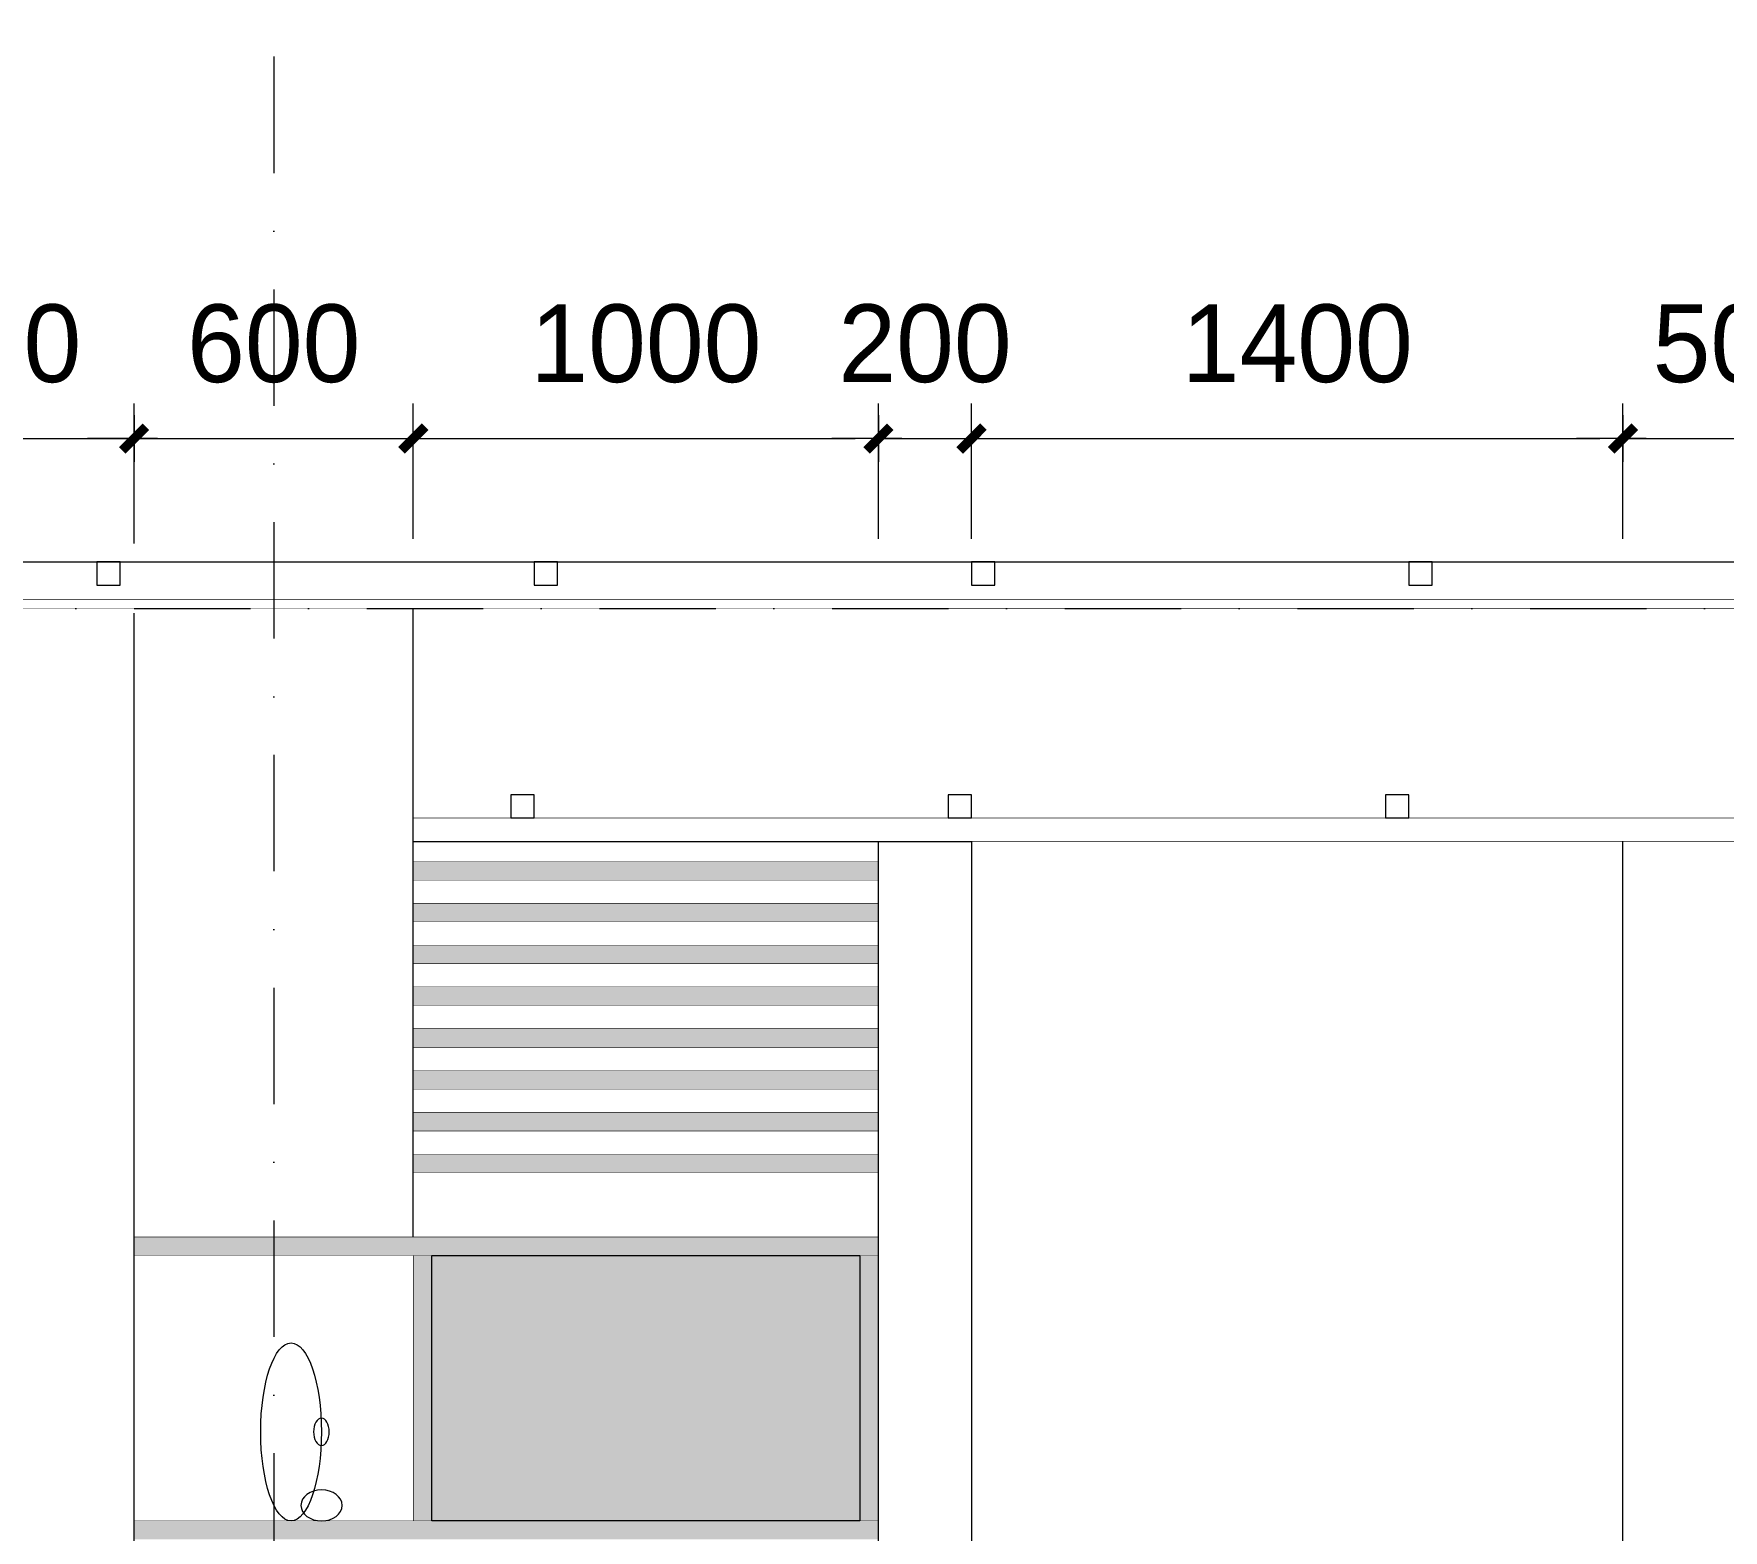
# Model space of a CAD drawing. Header units: millimetres. Extents: x 615730 to 2792744, y 139412 to 597571.
# Drawn here: x 815530 to 819161, y 293165 to 296380 of the extents above; entities that cross this region are included whole.
import ezdxf

# ---------------------------------------------------------------- set-up
doc = ezdxf.new("R2010")
doc.units = ezdxf.units.MM
doc.header["$MEASUREMENT"] = 0
doc.header["$PDMODE"] = 34
doc.linetypes.add('DASHDOT', pattern=[1, 0.5, -0.25, 0, -0.25])
doc.layers.get('0').update_dxf_attribs({"lineweight": 5})
doc.layers.add('H', color=252, linetype='Continuous')
doc.layers.add('noi that', color=29, linetype='Continuous')
for name, color, linetype, lineweight in [('HATCH', 42, 'Continuous', 5), ('KT', 148, 'Continuous', 18), ('NKT', 8, 'Continuous', 0), ('thay', 7, 'Continuous', 15), ('TIM TRUC', 149, 'DASHDOT', 9), ('VLIEU', 250, 'Continuous', 9)]:
    doc.layers.add(name, color=color, linetype=linetype, lineweight=lineweight)
doc.styles.add('VNI-AVO', font='vni-roms.shx')
doc.dimstyles.new('1-50b', dxfattribs={"dimtxt": 167, "dimasz": 50, "dimexe": 75, "dimexo": 150, "dimgap": 120, "dimtad": 1, "dimdec": 0, "dimzin": 12, "dimtxsty": 'VNI-AVO', "dimblk": ']', "dimcen": 0, "dimdle": 50, "dimclrd": 252, "dimclre": 252, "dimclrt": 2, "dimadec": 0, "dimazin": 0, "dimtfac": 1, "dimtdec": 0, "dimtix": 1, "dimtmove": 2, "dimatfit": 0, "dimldrblk": 'OPEN90', "dimfxl": 1, "dimlwd": -1, "dimlwe": -1, "dimarcsym": 0})

# ---------------------------------------------------------------- blocks, each defined once
blk = doc.blocks.new(']')
for p, q in [((0, 1), (0, -1)), ((1, 0), (-1, 0))]:
    blk.add_line(p, q)
at = {"color": 9, "const_width": 0.4}
blk.add_lwpolyline([(-0.509, -0.509), (0.509, 0.509)], dxfattribs=at)
blk = doc.blocks.new('*D497')
at = {"layer": 'DEFPOINTS', "color": 0, "ltscale": 10, "transparency": 16777216}
for p in [(815745.6, 295510.3), (815145.8, 295134.9), (815745.6, 295134.9)]:
    blk.add_point(p, dxfattribs=at)
at = {"layer": 'KT', "color": 252, "ltscale": 10, "transparency": 16777216}
for p, q in [((815145.8, 295284.9), (815145.8, 295585.3)), ((815745.6, 295284.9), (815745.6, 295585.3)), ((815095.8, 295510.3), (815045.8, 295510.3)), ((815145.8, 295510.3), (815745.6, 295510.3)), ((815795.6, 295510.3), (815845.6, 295510.3))]:
    blk.add_line(p, q, dxfattribs=at)
at = {"layer": 'KT', "color": 252, "ltscale": 10, "transparency": 16777216, "xscale": 50, "yscale": 50, "zscale": 50}
blk.add_blockref(']', (815145.8, 295510.3), dxfattribs=at)
at = {"layer": 'KT', "color": 252, "ltscale": 10, "transparency": 16777216, "xscale": 50, "yscale": 50, "zscale": 50, "rotation": 180}
blk.add_blockref(']', (815745.6, 295510.3), dxfattribs=at)
at = {"layer": 'KT', "color": 2, "ltscale": 10, "transparency": 16777216, "insert": (815445.7, 295713.8), "char_height": 167, "attachment_point": 5, "style": 'VNI-AVO'}
blk.add_mtext('600', dxfattribs=at)
blk = doc.blocks.new('_Open90')
at = {"color": 0, "linetype": 'ByBlock', "lineweight": -2}
for p, q in [((0, 0), (-1, 0)), ((-0.5, 0.5), (0, 0)), ((0, 0), (-0.5, -0.5))]:
    blk.add_line(p, q, dxfattribs=at)
blk = doc.blocks.new('*D498')
at = {"layer": 'DEFPOINTS', "color": 0, "ltscale": 10, "transparency": 16777216}
for p in [(816345.6, 295510.3), (816345.6, 295144.9), (815745.6, 295134.9)]:
    blk.add_point(p, dxfattribs=at)
at = {"layer": 'KT', "color": 252, "ltscale": 10, "transparency": 16777216}
for p, q in [((815745.6, 295284.9), (815745.6, 295585.3)), ((816345.6, 295294.9), (816345.6, 295585.3)), ((815695.6, 295510.3), (815645.6, 295510.3)), ((815745.6, 295510.3), (816345.6, 295510.3)), ((816395.6, 295510.3), (816445.6, 295510.3))]:
    blk.add_line(p, q, dxfattribs=at)
at = {"layer": 'KT', "color": 252, "ltscale": 10, "transparency": 16777216, "xscale": 50, "yscale": 50, "zscale": 50}
blk.add_blockref(']', (815745.6, 295510.3), dxfattribs=at)
at = {"layer": 'KT', "color": 252, "ltscale": 10, "transparency": 16777216, "xscale": 50, "yscale": 50, "zscale": 50, "rotation": 180}
blk.add_blockref(']', (816345.6, 295510.3), dxfattribs=at)
at = {"layer": 'KT', "color": 2, "ltscale": 10, "transparency": 16777216, "insert": (816045.6, 295713.8), "char_height": 167, "attachment_point": 5, "style": 'VNI-AVO'}
blk.add_mtext('600', dxfattribs=at)
blk = doc.blocks.new('*D499')
at = {"layer": 'DEFPOINTS', "color": 0, "ltscale": 10, "transparency": 16777216}
for p in [(817345.4, 295510.3), (816345.6, 295144.9), (817345.4, 295144.9)]:
    blk.add_point(p, dxfattribs=at)
at = {"layer": 'KT', "color": 252, "ltscale": 10, "transparency": 16777216}
for p, q in [((816345.6, 295294.9), (816345.6, 295585.3)), ((817345.4, 295294.9), (817345.4, 295585.3)), ((816395.6, 295510.3), (817295.4, 295510.3))]:
    blk.add_line(p, q, dxfattribs=at)
at = {"layer": 'KT', "color": 252, "ltscale": 10, "transparency": 16777216, "xscale": 50, "yscale": 50, "zscale": 50, "rotation": 180}
blk.add_blockref(']', (816345.6, 295510.3), dxfattribs=at)
at = {"layer": 'KT', "color": 252, "ltscale": 10, "transparency": 16777216, "xscale": 50, "yscale": 50, "zscale": 50}
blk.add_blockref(']', (817345.4, 295510.3), dxfattribs=at)
at = {"layer": 'KT', "color": 2, "ltscale": 10, "transparency": 16777216, "insert": (816845.5, 295713.8), "char_height": 167, "attachment_point": 5, "style": 'VNI-AVO'}
blk.add_mtext('1000', dxfattribs=at)
blk = doc.blocks.new('*D500')
at = {"layer": 'DEFPOINTS', "color": 0, "ltscale": 10, "transparency": 16777216}
for p in [(817545.4, 295510.3), (817345.4, 295144.9), (817545.4, 295144.9)]:
    blk.add_point(p, dxfattribs=at)
at = {"layer": 'KT', "color": 252, "ltscale": 10, "transparency": 16777216}
for p, q in [((817345.4, 295294.9), (817345.4, 295585.3)), ((817545.4, 295294.9), (817545.4, 295585.3)), ((817295.4, 295510.3), (817245.4, 295510.3)), ((817345.4, 295510.3), (817545.4, 295510.3)), ((817595.4, 295510.3), (817645.4, 295510.3))]:
    blk.add_line(p, q, dxfattribs=at)
at = {"layer": 'KT', "color": 252, "ltscale": 10, "transparency": 16777216, "xscale": 50, "yscale": 50, "zscale": 50}
blk.add_blockref(']', (817345.4, 295510.3), dxfattribs=at)
at = {"layer": 'KT', "color": 252, "ltscale": 10, "transparency": 16777216, "xscale": 50, "yscale": 50, "zscale": 50, "rotation": 180}
blk.add_blockref(']', (817545.4, 295510.3), dxfattribs=at)
at = {"layer": 'KT', "color": 2, "ltscale": 10, "transparency": 16777216, "insert": (817445.4, 295713.8), "char_height": 167, "attachment_point": 5, "style": 'VNI-AVO'}
blk.add_mtext('200', dxfattribs=at)
blk = doc.blocks.new('*D501')
at = {"layer": 'DEFPOINTS', "color": 0, "ltscale": 10, "transparency": 16777216}
for p in [(818945.6, 295510.3), (817545.4, 295144.9), (818945.6, 295144.9)]:
    blk.add_point(p, dxfattribs=at)
at = {"layer": 'KT', "color": 252, "ltscale": 10, "transparency": 16777216}
for p, q in [((817545.4, 295294.9), (817545.4, 295585.3)), ((818945.6, 295294.9), (818945.6, 295585.3)), ((817595.4, 295510.3), (818895.6, 295510.3))]:
    blk.add_line(p, q, dxfattribs=at)
at = {"layer": 'KT', "color": 252, "ltscale": 10, "transparency": 16777216, "xscale": 50, "yscale": 50, "zscale": 50, "rotation": 180}
blk.add_blockref(']', (817545.4, 295510.3), dxfattribs=at)
at = {"layer": 'KT', "color": 252, "ltscale": 10, "transparency": 16777216, "xscale": 50, "yscale": 50, "zscale": 50}
blk.add_blockref(']', (818945.6, 295510.3), dxfattribs=at)
at = {"layer": 'KT', "color": 2, "ltscale": 10, "transparency": 16777216, "insert": (818245.5, 295713.8), "char_height": 167, "attachment_point": 5, "style": 'VNI-AVO'}
blk.add_mtext('1400', dxfattribs=at)
blk = doc.blocks.new('*D502')
at = {"layer": 'DEFPOINTS', "color": 0, "ltscale": 10, "transparency": 16777216}
for p in [(819445.6, 295510.3), (819445.6, 295269.8, 279.9), (818945.6, 295144.9)]:
    blk.add_point(p, dxfattribs=at)
at = {"layer": 'KT', "color": 252, "ltscale": 10, "transparency": 16777216}
for p, q in [((818945.6, 295294.9), (818945.6, 295585.3)), ((819445.6, 295419.8), (819445.6, 295585.3)), ((818895.6, 295510.3), (818845.6, 295510.3)), ((818945.6, 295510.3), (819445.6, 295510.3)), ((819495.6, 295510.3), (819545.6, 295510.3))]:
    blk.add_line(p, q, dxfattribs=at)
at = {"layer": 'KT', "color": 252, "ltscale": 10, "transparency": 16777216, "xscale": 50, "yscale": 50, "zscale": 50}
blk.add_blockref(']', (818945.6, 295510.3), dxfattribs=at)
at = {"layer": 'KT', "color": 252, "ltscale": 10, "transparency": 16777216, "xscale": 50, "yscale": 50, "zscale": 50, "rotation": 180}
blk.add_blockref(']', (819445.6, 295510.3), dxfattribs=at)
at = {"layer": 'KT', "color": 2, "ltscale": 10, "transparency": 16777216, "insert": (819195.6, 295713.8), "char_height": 167, "attachment_point": 5, "style": 'VNI-AVO'}
blk.add_mtext('500', dxfattribs=at)

msp = doc.modelspace()

# ---------------------------------------------------------------- hatches: boundary and pattern name
at = {"layer": 'H', "ltscale": 10}
h = msp.add_hatch(color=253, dxfattribs=at)
h.set_gradient(color1=(173, 167, 159), color2=(173, 167, 159), one_color=1, tint=0.65)
h.paths.add_polyline_path([(816385.6, 293755), (817305.4, 293755), (817305.4, 293185), (816385.6, 293185)])
at = {"layer": 'VLIEU', "ltscale": 10}
h = msp.add_hatch(color=254, dxfattribs=at)
h.set_gradient(color1=(227, 225, 222), color2=(194, 190, 183), one_color=1, tint=0.74)
h.paths.add_polyline_path([(817345.4, 294601.7), (817345.4, 294561.7), (816345.6, 294561.7), (816345.6, 294601.7)])
h = msp.add_hatch(color=254, dxfattribs=at)
h.set_gradient(color1=(227, 225, 222), color2=(194, 190, 183), one_color=1, tint=0.74)
h.paths.add_polyline_path([(817345.4, 294511.8), (817345.4, 294471.8), (816345.6, 294471.8), (816345.6, 294511.8)])
h = msp.add_hatch(color=254, dxfattribs=at)
h.set_gradient(color1=(227, 225, 222), color2=(194, 190, 183), one_color=1, tint=0.74)
h.paths.add_polyline_path([(817345.4, 294422), (817345.4, 294382), (816345.6, 294382), (816345.6, 294422)])
h = msp.add_hatch(color=254, dxfattribs=at)
h.set_gradient(color1=(227, 225, 222), color2=(194, 190, 183), one_color=1, tint=0.74)
h.paths.add_polyline_path([(817345.4, 294332.2), (817345.4, 294292.2), (816345.6, 294292.2), (816345.6, 294332.2)])
h = msp.add_hatch(color=254, dxfattribs=at)
h.set_gradient(color1=(227, 225, 222), color2=(194, 190, 183), one_color=1, tint=0.74)
h.paths.add_polyline_path([(817345.4, 294242.4), (817345.4, 294202.4), (816345.6, 294202.4), (816345.6, 294242.4)])
h = msp.add_hatch(color=254, dxfattribs=at)
h.set_gradient(color1=(227, 225, 222), color2=(194, 190, 183), one_color=1, tint=0.74)
h.paths.add_polyline_path([(817345.4, 294152.6), (817345.4, 294112.6), (816345.6, 294112.6), (816345.6, 294152.6)])
h = msp.add_hatch(color=254, dxfattribs=at)
h.set_gradient(color1=(227, 225, 222), color2=(194, 190, 183), one_color=1, tint=0.74)
h.paths.add_polyline_path([(817345.4, 294062.7), (817345.4, 294022.7), (816345.6, 294022.7), (816345.6, 294062.7)])
h = msp.add_hatch(color=254, dxfattribs=at)
h.set_gradient(color1=(227, 225, 222), color2=(194, 190, 183), one_color=1, tint=0.74)
h.paths.add_polyline_path([(817345.4, 293972.9), (817345.4, 293932.9), (816345.6, 293932.9), (816345.6, 293972.9)])
h = msp.add_hatch(color=251, dxfattribs=at)
h.set_gradient(color1=(80, 75, 68), one_color=1, tint=1)
h.paths.add_polyline_path([(817345.4, 293795), (815745.6, 293795), (815745.6, 293755), (817345.4, 293755)])
h = msp.add_hatch(color=254, dxfattribs=at)
h.set_gradient(color1=(227, 225, 222), color2=(194, 190, 183), one_color=1, tint=0.74)
h.paths.add_polyline_path([(816345.6, 293755), (816385.6, 293755), (816385.6, 293185), (816345.6, 293185)])
h = msp.add_hatch(color=254, dxfattribs=at)
h.set_gradient(color1=(227, 225, 222), color2=(194, 190, 183), one_color=1, tint=0.74)
h.paths.add_polyline_path([(817305.4, 293755), (817345.4, 293755), (817345.4, 293185), (817305.4, 293185)])
h = msp.add_hatch(color=251, dxfattribs=at)
h.set_gradient(color1=(80, 75, 68), one_color=1, tint=1)
h.paths.add_polyline_path([(817345.4, 293185), (815745.6, 293185), (815745.6, 293145), (817345.4, 293145)])

# ---------------------------------------------------------------- linework, layer by layer
at = {"layer": 'HATCH'}
for p, q in [((816345.6, 293795), (816345.6, 295144.9)), ((815745.6, 290745), (815745.6, 295134.9)), ((818945.6, 290745), (818945.6, 294644.9))]:
    msp.add_line(p, q, dxfattribs=at)
msp.add_lwpolyline([(817345.4, 294644.9), (817545.4, 294644.9), (817545.4, 290745), (817345.4, 290745)], close=True, dxfattribs=at)
at = {"layer": 'NKT', "linetype": 'Continuous'}
msp.add_ellipse((816082.8, 293376.2), major_axis=(0, -191.2), ratio=0.341295, start_param=-1.570796, end_param=4.712389, dxfattribs=at)
at = {"layer": 'NKT', "linetype": 'Continuous', "extrusion": (0, 0, -1)}
for centre, major_axis, ratio in [((816148.1, 293376.2), (0, -29.3), 0.574729), ((816148.3, 293218.3), (44.2, 0), 0.75491)]:
    msp.add_ellipse(centre, major_axis=major_axis, ratio=ratio, dxfattribs=at)
at = {"layer": 'noi that', "ltscale": 10, "const_width": 1}
for points in [[(810945.3, 295165), (822045.4, 295164.9)], [(810945.3, 295145), (822045.4, 295144.9)], [(822045.4, 294695.1), (816345.6, 294695.1)], [(822045.4, 294644.9), (816345.6, 294644.9)], [(815745.6, 293795), (817345.4, 293795)], [(815745.6, 293755), (817345.4, 293755)], [(815745.6, 293185), (817345.4, 293185)]]:
    msp.add_lwpolyline(points, dxfattribs=at)
for points in [[(817345.4, 294601.7), (817345.4, 294561.7), (816345.6, 294561.7), (816345.6, 294601.7)], [(817345.4, 294511.8), (817345.4, 294471.8), (816345.6, 294471.8), (816345.6, 294511.8)], [(817345.4, 294422), (817345.4, 294382), (816345.6, 294382), (816345.6, 294422)], [(817345.4, 294332.2), (817345.4, 294292.2), (816345.6, 294292.2), (816345.6, 294332.2)], [(817345.4, 294242.4), (817345.4, 294202.4), (816345.6, 294202.4), (816345.6, 294242.4)], [(817345.4, 294152.6), (817345.4, 294112.6), (816345.6, 294112.6), (816345.6, 294152.6)], [(817345.4, 294062.7), (817345.4, 294022.7), (816345.6, 294022.7), (816345.6, 294062.7)], [(817345.4, 293972.9), (817345.4, 293932.9), (816345.6, 293932.9), (816345.6, 293972.9)], [(816345.6, 293755), (816385.6, 293755), (816385.6, 293185), (816345.6, 293185)], [(817305.4, 293755), (817345.4, 293755), (817345.4, 293185), (817305.4, 293185)]]:
    msp.add_lwpolyline(points, close=True, dxfattribs=at)
at = {"layer": 'thay'}
for points, elevation in [([(815665.3, 295195.1), (815715.3, 295195.1), (815715.3, 295245.1), (815665.3, 295245.1)], 598.4), ([(816605.3, 295195.1), (816655.3, 295195.1), (816655.3, 295245.1), (816605.3, 295245.1)], 199.5), ([(817545.3, 295195.1), (817595.3, 295195.1), (817595.3, 295245.1), (817545.3, 295245.1)], 199.5), ([(818485.3, 295195.1), (818535.3, 295195.1), (818535.3, 295245.1), (818485.3, 295245.1)], 199.5), ([(816555.4, 294695.1), (816605.4, 294695.1), (816605.4, 294745.1), (816555.4, 294745.1)], 598.4), ([(817495.3, 294695.1), (817545.3, 294695.1), (817545.3, 294745.1), (817495.3, 294745.1)], 2393.5), ([(818435.3, 294695.1), (818485.3, 294695.1), (818485.3, 294745.1), (818435.3, 294745.1)], 1795.1)]:
    msp.add_lwpolyline(points, close=True, dxfattribs=dict(at, elevation=elevation))
at = {"layer": 'TIM TRUC', "ltscale": 500}
for p, q in [((816045.8, 299831.5), (816045.8, 287548.1)), ((798742.1, 295144.9), (824133, 295144.9))]:
    msp.add_line(p, q, dxfattribs=at)
at = {"layer": 'VLIEU'}
msp.add_line((810945.3, 295245.1, -0.3), (822045.4, 295245.1), dxfattribs=at)
at = {"layer": 'VLIEU', "ltscale": 10}
msp.add_line((816345.6, 294644.9), (817345.4, 294644.9), dxfattribs=at)
msp.add_lwpolyline([(816385.6, 293755), (817305.4, 293755), (817305.4, 293185), (816385.6, 293185)], close=True, dxfattribs=at)

# ---------------------------------------------------------------- dimensions: what is measured, and where the dimension line sits
at = {"layer": 'KT', "ltscale": 10}
for base, p1, p2, picture, middle in [((815745.6, 295510.3), (815145.8, 295134.9), (815745.6, 295134.9), '*D497', (815445.7, 295713.8)), ((816345.6, 295510.3), (815745.6, 295134.9), (816345.6, 295144.9), '*D498', (816045.6, 295713.8)), ((817345.4, 295510.3), (816345.6, 295144.9), (817345.4, 295144.9), '*D499', (816845.5, 295713.8)), ((817545.4, 295510.3), (817345.4, 295144.9), (817545.4, 295144.9), '*D500', (817445.4, 295713.8)), ((818945.6, 295510.3), (817545.4, 295144.9), (818945.6, 295144.9), '*D501', (818245.5, 295713.8)), ((819445.6, 295510.3), (818945.6, 295144.9), (819445.6, 295269.8, 279.9), '*D502', (819195.6, 295713.8))]:
    dim = msp.add_linear_dim(base=base, p1=p1, p2=p2, dimstyle='1-50b', dxfattribs=at)
    dim.commit()
    dim.dimension.update_dxf_attribs({"geometry": picture, "text_midpoint": middle})

doc.saveas('drawing.dxf')
